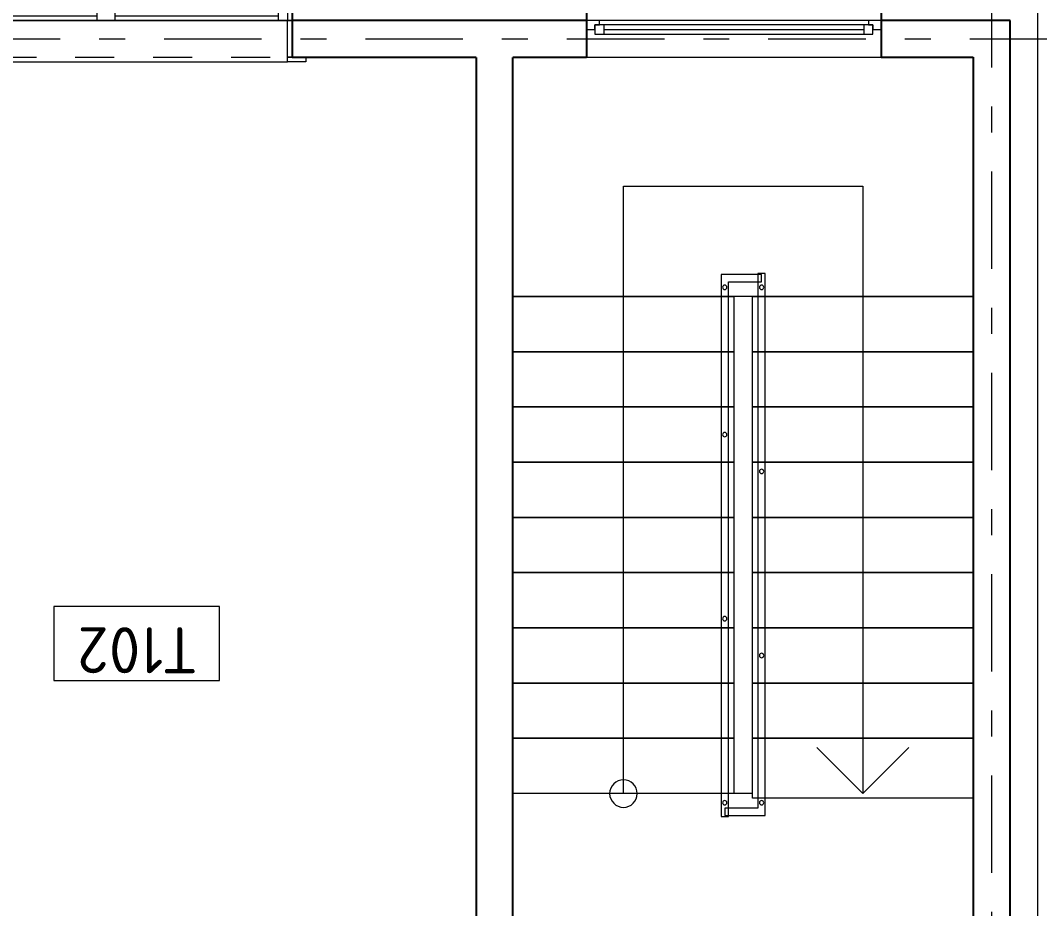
# Model space of a CAD drawing. Header units: millimetres. Extents: x 18162 to 3540582, y 72188 to 247925.
# Drawn here: x 985781 to 991316, y 93644 to 98469 of the extents above; entities that cross this region are included whole.
import ezdxf
from ezdxf.enums import TextEntityAlignment as Align

# ---------------------------------------------------------------- set-up
doc = ezdxf.new("R2010")
doc.units = ezdxf.units.MM
doc.header["$MEASUREMENT"] = 0
doc.set_wipeout_variables(frame=1)
for name, pattern in [('Dashed', [423.333333, 211.666667, -211.666667]), ('Double Dashed', [1093.611073, 529.166651, -211.666656, 141.111112, -211.666656]), ('Wipeout_Contour', [1000, 0, -1000])]:
    doc.linetypes.add(name, pattern=pattern)
for name, color, linetype in [('Archicad Window Markers', 7, 'Continuous'), ('Archicad Windows', 7, 'Continuous'), ('Archicad Zone Stamps', 7, 'Continuous'), ('Interior - Stair & Railing', 7, 'Continuous'), ('Model Unit - Zone A', 7, 'Continuous'), ('Structural - Bearing', 7, 'Continuous'), ('Structural - Grid', 7, 'Continuous'), ('Structural - Stair & Railing', 7, 'Continuous')]:
    doc.layers.add(name, color=color, linetype=linetype)
doc.styles.add('GENERATED_STYLE_2', font='')
doc.styles.add('GENERATED_STYLE_3', font='', dxfattribs={"width": 0.8})
doc.styles.get('GENERATED_STYLE_2').set_extended_font_data('ISOCPEUR MON')
doc.styles.get('GENERATED_STYLE_3').set_extended_font_data('ISOCPEUR MON')

# ---------------------------------------------------------------- blocks, each defined once
blk = doc.blocks.new('Техникийн өрөө_Т102_105_3', base_point=(986412.7, 95083.9))
at = {"layer": 'Archicad Zone Stamps', "color": 7, "linetype": 'Continuous', "lineweight": 5}
for p, q in [((986862.7, 95285.5), (985962.7, 95285.5)), ((985962.7, 95285.5), (985962.7, 94882.3)), ((986862.7, 94882.3), (986862.7, 95285.5)), ((985962.7, 94882.3), (986862.7, 94882.3))]:
    blk.add_line(p, q, dxfattribs=at)
at = {"layer": 'Archicad Zone Stamps', "color": 7, "lineweight": 5, "style": 'GENERATED_STYLE_2'}
for tag, p in [('DUMMY_861', (986075.9, 94922.6)), ('ROOM_NUMBER', (986412.7, 94922.6))]:
    blk.add_attdef(tag, text='', height=250, rotation=180, dxfattribs=at).set_placement(p, align=Align.TOP_CENTER)
blk = doc.blocks.new('Window Stamp 27_2')
at = {"layer": 'Archicad Window Markers', "color": 13, "linetype": 'Continuous', "lineweight": 13}
blk.add_line((-474.2, -933.9), (474.2, -933.9), dxfattribs=at)
at = {"layer": 'Archicad Window Markers', "color": 13, "linetype": 'Continuous', "lineweight": 13, "flags": 128}
blk.add_lwpolyline([(-474.2, -933.9), (474.2, -933.9), (474.2, -650), (-474.2, -650)], close=True, dxfattribs=at)
at = {"layer": 'Archicad Window Markers', "color": 13, "lineweight": 13, "style": 'GENERATED_STYLE_3'}
blk.add_attdef('AC_WIDO_ID', text='', height=220, dxfattribs=at).set_placement((-342.5, -977.8), align=Align.BOTTOM_LEFT)
blk = doc.blocks.new('Window 27[59]_3', base_point=(953182.2, 1723.2))
at = {"layer": 'Archicad Windows', "color": 7, "linetype": 'Continuous', "lineweight": 13}
for p, q in [((988855.7, 98718.9), (990455.7, 98718.9)), ((988855.7, 98718.9), (988855.7, 98668.9)), ((990455.7, 98718.9), (990455.7, 98668.9)), ((988855.7, 98668.9), (988855.7, 98618.9)), ((990455.7, 98668.9), (990455.7, 98618.9)), ((988855.7, 98618.9), (988855.7, 98468.9)), ((990455.7, 98618.9), (990455.7, 98468.9)), ((988925.7, 98468.9), (988855.7, 98468.9)), ((988855.7, 98468.9), (988855.7, 98418.9)), ((988855.7, 98468.9), (988855.7, 98418.9)), ((988925.7, 98443.9), (988925.7, 98468.9)), ((990385.7, 98468.9), (988925.7, 98468.9)), ((990455.7, 98468.9), (990385.7, 98468.9)), ((990385.7, 98468.9), (990385.7, 98443.9)), ((990455.7, 98468.9), (990455.7, 98418.9)), ((990455.7, 98468.9), (990455.7, 98418.9)), ((988855.7, 98418.9), (988900.7, 98418.9)), ((988855.7, 98418.9), (988855.7, 98268.9)), ((988900.7, 98418.9), (988900.7, 98443.9)), ((988900.7, 98443.9), (988925.7, 98443.9)), ((988950.7, 98443.9), (988900.7, 98443.9)), ((988900.7, 98443.9), (988900.7, 98393.9)), ((988950.7, 98393.9), (988950.7, 98443.9)), ((990360.7, 98443.9), (988950.7, 98443.9)), ((988950.7, 98418.9), (990360.7, 98418.9)), ((990410.7, 98443.9), (990360.7, 98443.9)), ((990360.7, 98443.9), (990360.7, 98393.9)), ((990385.7, 98443.9), (990410.7, 98443.9)), ((990410.7, 98443.9), (990410.7, 98418.9)), ((990410.7, 98393.9), (990410.7, 98443.9)), ((990410.7, 98418.9), (990455.7, 98418.9)), ((990455.7, 98418.9), (990455.7, 98268.9)), ((988900.7, 98393.9), (988950.7, 98393.9)), ((988950.7, 98393.9), (990360.7, 98393.9)), ((988950.7, 98393.9), (990360.7, 98393.9)), ((990360.7, 98393.9), (990410.7, 98393.9)), ((988855.7, 98268.9), (990455.7, 98268.9))]:
    blk.add_line(p, q, dxfattribs=at)
at = {"layer": 'Archicad Window Markers', "color": 13, "lineweight": 13}
ref = blk.add_blockref('Window Stamp 27_2', (989655.7, 98268.9), dxfattribs=dict(at, zscale=1000, rotation=180))
ref.add_attrib('AC_WIDO_ID', 'Ц-16-3', dxfattribs={"layer": 'Structural - Bearing', "color": 13, "lineweight": 13, "height": 220, "rotation": 180, "style": 'GENERATED_STYLE_3', "width": 0.8}).set_placement((989998.2, 99158.8), align=Align.BOTTOM_LEFT)
blk = doc.blocks.new('Window Stamp 27_3')
at = {"layer": 'Archicad Window Markers', "color": 13, "linetype": 'Continuous', "lineweight": 13}
blk.add_line((-456.7, -933.9), (456.7, -933.9), dxfattribs=at)
at = {"layer": 'Archicad Window Markers', "color": 13, "linetype": 'Continuous', "lineweight": 13, "flags": 128}
blk.add_lwpolyline([(-456.7, -933.9), (456.7, -933.9), (456.7, -650), (-456.7, -650)], close=True, dxfattribs=at)
at = {"layer": 'Archicad Window Markers', "color": 13, "lineweight": 13, "style": 'GENERATED_STYLE_3'}
blk.add_attdef('AC_WIDO_ID', text='', height=220, dxfattribs=at).set_placement((-324.9, -977.8), align=Align.BOTTOM_LEFT)
blk = doc.blocks.new('Window with Sidelight 27[60]_3', base_point=(953182.2, 1723.2))
at = {"layer": 'Archicad Windows', "color": 7, "linetype": 'Continuous', "lineweight": 13}
for p, q in [((985655.7, 98718.9), (987255.7, 98718.9)), ((985655.7, 98718.9), (985655.7, 98668.9)), ((987255.7, 98718.9), (987255.7, 98668.9)), ((985655.7, 98668.9), (985655.7, 98618.9)), ((987255.7, 98668.9), (987255.7, 98618.9)), ((985655.7, 98618.9), (985655.7, 98518.9)), ((987255.7, 98618.9), (987255.7, 98518.9)), ((985680.7, 98518.9), (985655.7, 98518.9)), ((985655.7, 98518.9), (985655.7, 98468.9)), ((985655.7, 98518.9), (985655.7, 98468.9)), ((985655.7, 98268.9), (985655.7, 98468.9)), ((985655.7, 98468.9), (985680.7, 98468.9)), ((985655.7, 98468.9), (985680.7, 98468.9)), ((985655.7, 98468.9), (985655.7, 98268.9)), ((985655.7, 98468.9), (985655.7, 98268.9)), ((985730.7, 98518.9), (985680.7, 98518.9)), ((985680.7, 98518.9), (985680.7, 98468.9)), ((985680.7, 98468.9), (985680.7, 98268.9)), ((985680.7, 98468.9), (985730.7, 98468.9)), ((985730.7, 98468.9), (985730.7, 98518.9)), ((986195.7, 98518.9), (985730.7, 98518.9)), ((985730.7, 98493.9), (986195.7, 98493.9)), ((985730.7, 98468.9), (986195.7, 98468.9)), ((986245.7, 98518.9), (986195.7, 98518.9)), ((986195.7, 98518.9), (986195.7, 98468.9)), ((986195.7, 98468.9), (986245.7, 98468.9)), ((986295.7, 98518.9), (986245.7, 98518.9)), ((986245.7, 98468.9), (986295.7, 98468.9)), ((986295.7, 98468.9), (986295.7, 98518.9)), ((987180.7, 98518.9), (986295.7, 98518.9)), ((986295.7, 98493.9), (987180.7, 98493.9)), ((986295.7, 98468.9), (987180.7, 98468.9)), ((987230.7, 98518.9), (987180.7, 98518.9)), ((987180.7, 98518.9), (987180.7, 98468.9)), ((987180.7, 98468.9), (987230.7, 98468.9)), ((987255.7, 98518.9), (987230.7, 98518.9)), ((987230.7, 98518.9), (987230.7, 98468.9)), ((987230.7, 98268.9), (987230.7, 98468.9)), ((987230.7, 98468.9), (987255.7, 98468.9)), ((987230.7, 98468.9), (987255.7, 98468.9)), ((987255.7, 98518.9), (987255.7, 98468.9)), ((987255.7, 98518.9), (987255.7, 98468.9)), ((987255.7, 98468.9), (987255.7, 98268.9)), ((987255.7, 98468.9), (987255.7, 98268.9)), ((987255.7, 98468.9), (987255.7, 98268.9)), ((985580.7, 98243.9), (985580.7, 98268.9)), ((985580.7, 98268.9), (985680.7, 98268.9)), ((985655.7, 98268.9), (985580.7, 98268.9)), ((985655.7, 98268.9), (985580.7, 98268.9)), ((985680.7, 98268.9), (985655.7, 98268.9)), ((985680.7, 98268.9), (985680.7, 98243.9)), ((987255.7, 98268.9), (987230.7, 98268.9)), ((987230.7, 98268.9), (987330.7, 98268.9)), ((987230.7, 98243.9), (987230.7, 98268.9)), ((987255.7, 98268.9), (987330.7, 98268.9)), ((987255.7, 98268.9), (987330.7, 98268.9)), ((987330.7, 98268.9), (987330.7, 98243.9)), ((985680.7, 98243.9), (985580.7, 98243.9)), ((985680.7, 98243.9), (987230.7, 98243.9)), ((987330.7, 98243.9), (987230.7, 98243.9))]:
    blk.add_line(p, q, dxfattribs=at)
at = {"layer": 'Archicad Windows', "color": 7, "linetype": 'Dashed', "lineweight": 13}
blk.add_line((985655.7, 98268.9), (987255.7, 98268.9), dxfattribs=at)
at = {"layer": 'Archicad Window Markers', "color": 13, "lineweight": 13}
ref = blk.add_blockref('Window Stamp 27_3', (986455.7, 98268.9), dxfattribs=dict(at, zscale=1000, rotation=180))
ref.add_attrib('AC_WIDO_ID', 'Ц-16-1', dxfattribs={"layer": 'Structural - Bearing', "color": 13, "lineweight": 13, "height": 220, "rotation": 180, "style": 'GENERATED_STYLE_3', "width": 0.8}).set_placement((986780.6, 99158.8), align=Align.BOTTOM_LEFT)
blk = doc.blocks.new('Standard grid marker[342]_3', base_point=(971344.5, 98368.9))
at = {"layer": 'Structural - Grid', "color": 13, "linetype": 'Double Dashed', "lineweight": 13}
blk.add_line((972344.5, 98368.9), (1006906.6, 98368.9), dxfattribs=at)
at = {"layer": 'Structural - Grid', "color": 13, "lineweight": 13, "style": 'GENERATED_STYLE_3'}
blk.add_attdef('AC_MarkerText_1', text='', height=250, rotation=180, dxfattribs=at).set_placement((1008206.6, 98243.9), align=Align.TOP_CENTER)
blk = doc.blocks.new('Standard grid marker[344]_3', base_point=(991055.7, 74247.3))
at = {"layer": 'Structural - Grid', "color": 13, "linetype": 'Double Dashed', "lineweight": 13}
blk.add_line((991055.7, 75247.3), (991055.7, 101908.7), dxfattribs=at)
at = {"layer": 'Structural - Grid', "color": 13, "lineweight": 13, "style": 'GENERATED_STYLE_3'}
blk.add_attdef('AC_MarkerText_1', text='', height=250, rotation=180, dxfattribs=at).set_placement((991055.7, 103083.7), align=Align.TOP_CENTER)

msp = doc.modelspace()

# ---------------------------------------------------------------- linework, layer by layer
at = {"layer": 'Interior - Stair & Railing', "color": 7, "linetype": 'Continuous', "lineweight": 13}
for p, q in [((989785.7, 94188.9), (989605.7, 94188.9)), ((989605.7, 94188.9), (989605.7, 94148.9)), ((989585.7, 94143.9), (989625.7, 94143.9)), ((989605.7, 94148.9), (989825.7, 94148.9))]:
    msp.add_line(p, q, dxfattribs=at)
at = {"layer": 'Interior - Stair & Railing', "color": 7, "linetype": 'Continuous', "lineweight": 13, "flags": 128}
msp.add_lwpolyline([(989617.7, 94218.9, 1), (989593.7, 94218.9, 1)], format="xyb", close=True, dxfattribs=at)
at = {"layer": 'Structural - Bearing', "color": 7, "linetype": 'Continuous', "lineweight": 13, "flags": 128}
for points in [[(991155.7, 80268.9), (991155.7, 98468.9), (990955.7, 98468.9), (990955.7, 94268.9), (988455.7, 94268.9), (988455.7, 98468.9), (984455.7, 98468.9), (984455.7, 80268.9)], [(991155.7, 80268.9), (1004155.7, 80268.9), (1004155.7, 98468.9), (991155.7, 98468.9)]]:
    msp.add_lwpolyline(points, close=True, dxfattribs=at)

# ---------------------------------------------------------------- block references
at = {"layer": 'Model Unit - Zone A', "color": 7, "linetype": 'Continuous', "lineweight": 5}
msp.add_blockref('Техникийн өрөө_Т102_105_3', (986412.7, 95083.9), dxfattribs=at).add_auto_attribs({'ROOM_NUMBER': 'Т102'})

# ---------------------------------------------------------------- next in the draw order: wipeouts: each hides what was drawn before it
at = {"color": 254, "linetype": 'Wipeout_Contour', "lineweight": 0, "ltscale": 2988284.43629646}
msp.add_wipeout([(991155.7, 98468.9), (991305.7, 98618.9), (991155.7, 98618.9)], dxfattribs=at).dxf.layer = 'Structural - Bearing'
at = {"color": 254, "linetype": 'Wipeout_Contour', "lineweight": 0, "ltscale": 3974208.995727701}
msp.add_wipeout([(988455.7, 94268.9), (989655.7, 94268.9), (989655.7, 94568.9), (988455.7, 94568.9)], dxfattribs=at).dxf.layer = 'Structural - Stair & Railing'

# ---------------------------------------------------------------- next in the draw order: linework, layer by layer
at = {"layer": 'Interior - Stair & Railing', "color": 7, "linetype": 'Continuous', "lineweight": 13}
for p, q in [((989585.7, 94279.4), (989585.7, 94143.9)), ((989625.7, 94143.9), (989625.7, 94279.4))]:
    msp.add_line(p, q, dxfattribs=at)
at = {"layer": 'Structural - Stair & Railing', "color": 7, "linetype": 'Continuous', "lineweight": 13}
for p, q in [((988455.7, 94268.9), (988455.7, 94568.9)), ((988455.7, 94568.9), (989655.7, 94568.9)), ((989655.7, 94568.9), (989655.7, 94268.9)), ((989655.7, 94268.9), (988455.7, 94268.9))]:
    msp.add_line(p, q, dxfattribs=at)
for start, end in [(90, 270), (270, 90)]:
    msp.add_arc((989055.7, 94268.9), 75, start, end, dxfattribs=at)

# ---------------------------------------------------------------- next in the draw order: wipeouts: each hides what was drawn before it
at = {"color": 254, "linetype": 'Wipeout_Contour', "lineweight": 0, "ltscale": 3983531.123855623}
msp.add_wipeout([(991305.7, 98618.9), (991305.7, 91469), (991355.7, 91469), (991355.7, 98618.9)], dxfattribs=at).dxf.layer = 'Structural - Bearing'

# ---------------------------------------------------------------- next in the draw order: wipeouts: each hides what was drawn before it
at = {"color": 254, "linetype": 'Wipeout_Contour', "lineweight": 0, "ltscale": 3974323.213236301}
msp.add_wipeout([(988455.7, 94568.9), (989655.7, 94568.9), (989655.7, 94868.9), (988455.7, 94868.9)], dxfattribs=at).dxf.layer = 'Structural - Stair & Railing'

# ---------------------------------------------------------------- next in the draw order: linework, layer by layer
at = {"layer": 'Structural - Stair & Railing', "color": 7, "linetype": 'Continuous', "lineweight": 13}
for p, q in [((988455.7, 94568.9), (988455.7, 94868.9)), ((988455.7, 94868.9), (989655.7, 94868.9)), ((989655.7, 94868.9), (989655.7, 94568.9)), ((989655.7, 94568.9), (988455.7, 94568.9)), ((989055.7, 94268.9), (989055.7, 94568.9))]:
    msp.add_line(p, q, dxfattribs=at)

# ---------------------------------------------------------------- next in the draw order: wipeouts: each hides what was drawn before it
at = {"color": 254, "linetype": 'Wipeout_Contour', "lineweight": 0, "ltscale": 3974437.789778046}
msp.add_wipeout([(988455.7, 94868.9), (989655.7, 94868.9), (989655.7, 95168.9), (988455.7, 95168.9)], dxfattribs=at).dxf.layer = 'Structural - Stair & Railing'

# ---------------------------------------------------------------- next in the draw order: linework, layer by layer
at = {"layer": 'Structural - Stair & Railing', "color": 7, "linetype": 'Continuous', "lineweight": 13}
for p, q in [((988455.7, 94868.9), (988455.7, 95168.9)), ((988455.7, 95168.9), (989655.7, 95168.9)), ((989655.7, 95168.9), (989655.7, 94868.9)), ((989655.7, 94868.9), (988455.7, 94868.9))]:
    msp.add_line(p, q, dxfattribs=at)

# ---------------------------------------------------------------- next in the draw order: wipeouts: each hides what was drawn before it
at = {"color": 254, "linetype": 'Wipeout_Contour', "lineweight": 0, "ltscale": 3974552.725321885}
msp.add_wipeout([(988455.7, 95168.9), (989655.7, 95168.9), (989655.7, 95468.9), (988455.7, 95468.9)], dxfattribs=at).dxf.layer = 'Structural - Stair & Railing'

# ---------------------------------------------------------------- next in the draw order: linework, layer by layer
at = {"layer": 'Interior - Stair & Railing', "color": 7, "linetype": 'Continuous', "lineweight": 13, "flags": 128}
msp.add_lwpolyline([(989617.7, 95218.9, 1), (989593.7, 95218.9, 1)], format="xyb", close=True, dxfattribs=at)
at = {"layer": 'Structural - Stair & Railing', "color": 7, "linetype": 'Continuous', "lineweight": 13}
for p, q in [((988455.7, 95168.9), (988455.7, 95468.9)), ((988455.7, 95468.9), (989655.7, 95468.9)), ((989655.7, 95468.9), (989655.7, 95168.9)), ((989655.7, 95168.9), (988455.7, 95168.9))]:
    msp.add_line(p, q, dxfattribs=at)

# ---------------------------------------------------------------- next in the draw order: wipeouts: each hides what was drawn before it
at = {"color": 254, "linetype": 'Wipeout_Contour', "lineweight": 0, "ltscale": 3974668.019836674}
msp.add_wipeout([(988455.7, 95468.9), (989655.7, 95468.9), (989655.7, 95768.9), (988455.7, 95768.9)], dxfattribs=at).dxf.layer = 'Structural - Stair & Railing'

# ---------------------------------------------------------------- next in the draw order: linework, layer by layer
at = {"layer": 'Structural - Stair & Railing', "color": 7, "linetype": 'Continuous', "lineweight": 13}
for p, q in [((988455.7, 95468.9), (988455.7, 95768.9)), ((988455.7, 95768.9), (989655.7, 95768.9)), ((989655.7, 95768.9), (989655.7, 95468.9)), ((989655.7, 95468.9), (988455.7, 95468.9))]:
    msp.add_line(p, q, dxfattribs=at)

# ---------------------------------------------------------------- next in the draw order: wipeouts: each hides what was drawn before it
at = {"color": 254, "linetype": 'Wipeout_Contour', "lineweight": 0, "ltscale": 3974783.673291175}
msp.add_wipeout([(988455.7, 95768.9), (989655.7, 95768.9), (989655.7, 96068.9), (988455.7, 96068.9)], dxfattribs=at).dxf.layer = 'Structural - Stair & Railing'

# ---------------------------------------------------------------- next in the draw order: linework, layer by layer
at = {"layer": 'Structural - Stair & Railing', "color": 7, "linetype": 'Continuous', "lineweight": 13}
for p, q in [((988455.7, 95768.9), (988455.7, 96068.9)), ((988455.7, 96068.9), (989655.7, 96068.9)), ((989655.7, 96068.9), (989655.7, 95768.9)), ((989655.7, 95768.9), (988455.7, 95768.9))]:
    msp.add_line(p, q, dxfattribs=at)

# ---------------------------------------------------------------- next in the draw order: wipeouts: each hides what was drawn before it
at = {"color": 254, "linetype": 'Wipeout_Contour', "lineweight": 0, "ltscale": 3974899.685654058}
msp.add_wipeout([(988455.7, 96068.9), (989655.7, 96068.9), (989655.7, 96368.9), (988455.7, 96368.9)], dxfattribs=at).dxf.layer = 'Structural - Stair & Railing'

# ---------------------------------------------------------------- next in the draw order: linework, layer by layer
at = {"layer": 'Interior - Stair & Railing', "color": 7, "linetype": 'Continuous', "lineweight": 13, "flags": 128}
msp.add_lwpolyline([(989617.7, 96218.9, 1), (989593.7, 96218.9, 1)], format="xyb", close=True, dxfattribs=at)
at = {"layer": 'Structural - Stair & Railing', "color": 7, "linetype": 'Continuous', "lineweight": 13}
for p, q in [((988455.7, 96068.9), (988455.7, 96368.9)), ((988455.7, 96368.9), (989655.7, 96368.9)), ((989655.7, 96368.9), (989655.7, 96068.9)), ((989655.7, 96068.9), (988455.7, 96068.9))]:
    msp.add_line(p, q, dxfattribs=at)

# ---------------------------------------------------------------- next in the draw order: wipeouts: each hides what was drawn before it
at = {"color": 254, "linetype": 'Wipeout_Contour', "lineweight": 0, "ltscale": 3975016.056893898}
msp.add_wipeout([(989655.7, 96668.9), (988455.7, 96668.9), (988455.7, 96368.9), (989655.7, 96368.9)], dxfattribs=at).dxf.layer = 'Structural - Stair & Railing'

# ---------------------------------------------------------------- next in the draw order: linework, layer by layer
at = {"layer": 'Structural - Stair & Railing', "color": 7, "linetype": 'Continuous', "lineweight": 13}
for p, q in [((988455.7, 96368.9), (988455.7, 96668.9)), ((988455.7, 96668.9), (989655.7, 96668.9)), ((989655.7, 96668.9), (989655.7, 96368.9)), ((989655.7, 96368.9), (988455.7, 96368.9))]:
    msp.add_line(p, q, dxfattribs=at)

# ---------------------------------------------------------------- next in the draw order: wipeouts: each hides what was drawn before it
at = {"color": 254, "linetype": 'Wipeout_Contour', "lineweight": 0, "ltscale": 3975132.786979175}
msp.add_wipeout([(989655.7, 96968.9), (988455.7, 96968.9), (988455.7, 96668.9), (989655.7, 96668.9)], dxfattribs=at).dxf.layer = 'Structural - Stair & Railing'

# ---------------------------------------------------------------- next in the draw order: linework, layer by layer
at = {"layer": 'Structural - Stair & Railing', "color": 7, "linetype": 'Continuous', "lineweight": 13}
for p, q in [((988455.7, 96668.9), (988455.7, 96968.9)), ((988455.7, 96968.9), (989655.7, 96968.9)), ((989655.7, 96968.9), (989655.7, 96668.9)), ((989655.7, 96668.9), (988455.7, 96668.9))]:
    msp.add_line(p, q, dxfattribs=at)

# ---------------------------------------------------------------- next in the draw order: wipeouts: each hides what was drawn before it
at = {"color": 254, "linetype": 'Wipeout_Contour', "lineweight": 0, "ltscale": 5966923.397827831}
msp.add_wipeout([(988455.7, 96968.9), (989655.7, 96968.9), (989755.7, 96968.9), (990955.7, 96968.9), (990955.7, 98268.9), (988455.7, 98268.9)], dxfattribs=at).dxf.layer = 'Structural - Stair & Railing'

# ---------------------------------------------------------------- next in the draw order: linework, layer by layer
at = {"layer": 'Interior - Stair & Railing', "color": 7, "linetype": 'Continuous', "lineweight": 13}
for p, q in [((989805.7, 97088.9), (989585.7, 97088.9)), ((989585.7, 97088.9), (989585.7, 96958.3)), ((989825.7, 97093.9), (989785.7, 97093.9)), ((989805.7, 97048.9), (989805.7, 97088.9)), ((989625.7, 96958.3), (989625.7, 97048.9)), ((989625.7, 97048.9), (989805.7, 97048.9)), ((989585.7, 96958.3), (989585.7, 94279.4)), ((989625.7, 94279.4), (989625.7, 96958.3))]:
    msp.add_line(p, q, dxfattribs=at)
at = {"layer": 'Interior - Stair & Railing', "color": 7, "linetype": 'Continuous', "lineweight": 13, "flags": 128}
for points in [[(989617.7, 97018.9, 1), (989593.7, 97018.9, 1)], [(989793.7, 97018.9, 1), (989817.7, 97018.9, 1)]]:
    msp.add_lwpolyline(points, format="xyb", close=True, dxfattribs=at)
at = {"layer": 'Structural - Stair & Railing', "color": 7, "linetype": 'Continuous', "lineweight": 13}
for p, q in [((988455.7, 96968.9), (988455.7, 98268.9)), ((988455.7, 98268.9), (990955.7, 98268.9)), ((990955.7, 98268.9), (990955.7, 96968.9)), ((989055.7, 96968.9), (989055.7, 97568.9)), ((989055.7, 97568.9), (990355.7, 97568.9)), ((989655.7, 96968.9), (988455.7, 96968.9)), ((989055.7, 94568.9), (989055.7, 96968.9)), ((989755.7, 96968.9), (989655.7, 96968.9)), ((990955.7, 96968.9), (989755.7, 96968.9))]:
    msp.add_line(p, q, dxfattribs=at)

# ---------------------------------------------------------------- next in the draw order: wipeouts: each hides what was drawn before it
at = {"color": 254, "linetype": 'Wipeout_Contour', "lineweight": 0, "ltscale": 2987687.696153631}
msp.add_wipeout([(990955.7, 98268.9), (991155.7, 98468.9), (990955.7, 98468.9)], dxfattribs=at).dxf.layer = 'Structural - Bearing'
at = {"color": 254, "linetype": 'Wipeout_Contour', "lineweight": 0, "ltscale": 3971894.984437837}
msp.add_wipeout([(988455.7, 92968.9), (988455.7, 98268.9), (988255.7, 98268.9), (988255.7, 92968.9)], dxfattribs=at).dxf.layer = 'Structural - Bearing'
at = {"color": 254, "linetype": 'Wipeout_Contour', "lineweight": 0, "ltscale": 3980308.082286472}
msp.add_wipeout([(989755.7, 96668.9), (990955.7, 96668.9), (990955.7, 96968.9), (989755.7, 96968.9)], dxfattribs=at).dxf.layer = 'Structural - Stair & Railing'

# ---------------------------------------------------------------- next in the draw order: linework, layer by layer
at = {"layer": 'Interior - Stair & Railing', "color": 7, "linetype": 'Continuous', "lineweight": 13}
for p, q in [((989785.7, 97093.9), (989785.7, 96958.3)), ((989825.7, 96958.3), (989825.7, 97093.9))]:
    msp.add_line(p, q, dxfattribs=at)
at = {"layer": 'Structural - Bearing', "color": 7, "linetype": 'Continuous', "lineweight": 25, "flags": 128}
for points in [[(988255.7, 98268.9), (988255.7, 92968.9)], [(988455.7, 92968.9), (988455.7, 98268.9)]]:
    msp.add_lwpolyline(points, dxfattribs=at)
at = {"layer": 'Structural - Stair & Railing', "color": 7, "linetype": 'Continuous', "lineweight": 13}
for p, q in [((990355.7, 97568.9), (990355.7, 96968.9)), ((989755.7, 96668.9), (989755.7, 96968.9)), ((989755.7, 96968.9), (990955.7, 96968.9)), ((990955.7, 96968.9), (990955.7, 96668.9)), ((990955.7, 96668.9), (989755.7, 96668.9))]:
    msp.add_line(p, q, dxfattribs=at)

# ---------------------------------------------------------------- next in the draw order: wipeouts: each hides what was drawn before it
at = {"color": 254, "linetype": 'Wipeout_Contour', "lineweight": 0, "ltscale": 3983103.274304962}
msp.add_wipeout([(991305.7, 98468.9), (991155.7, 98468.9), (991155.7, 91469), (991305.7, 91469)], dxfattribs=at).dxf.layer = 'Structural - Bearing'

# ---------------------------------------------------------------- next in the draw order: wipeouts: each hides what was drawn before it
at = {"color": 254, "linetype": 'Wipeout_Contour', "lineweight": 0, "ltscale": 2988417.767260237}
msp.add_wipeout([(991155.7, 98468.9), (991305.7, 98468.9), (991305.7, 98618.9)], dxfattribs=at).dxf.layer = 'Structural - Bearing'
at = {"color": 254, "linetype": 'Wipeout_Contour', "lineweight": 0, "ltscale": 3971761.246172937}
msp.add_wipeout([(988855.7, 98468.9), (987255.7, 98468.9), (987255.7, 98268.9), (988855.7, 98268.9)], dxfattribs=at).dxf.layer = 'Structural - Bearing'
at = {"color": 254, "linetype": 'Wipeout_Contour', "lineweight": 0, "ltscale": 3980191.503981096}
msp.add_wipeout([(989755.7, 96368.9), (990955.7, 96368.9), (990955.7, 96668.9), (989755.7, 96668.9)], dxfattribs=at).dxf.layer = 'Structural - Stair & Railing'

# ---------------------------------------------------------------- next in the draw order: linework, layer by layer
at = {"layer": 'Structural - Bearing', "color": 7, "linetype": 'Continuous', "lineweight": 25}
for p, q in [((988855.7, 98618.9), (988855.7, 98468.9)), ((987255.7, 98518.9), (987255.7, 98468.9)), ((988855.7, 98468.9), (987255.7, 98468.9)), ((987255.7, 98468.9), (987255.7, 98268.9)), ((988855.7, 98468.9), (988855.7, 98418.9)), ((988855.7, 98418.9), (988855.7, 98268.9)), ((987255.7, 98268.9), (987330.7, 98268.9))]:
    msp.add_line(p, q, dxfattribs=at)
at = {"layer": 'Structural - Bearing', "color": 7, "linetype": 'Continuous', "lineweight": 13}
for p, q in [((991305.7, 98468.9), (991305.7, 98618.9)), ((991305.7, 91469), (991305.7, 98468.9))]:
    msp.add_line(p, q, dxfattribs=at)
at = {"layer": 'Structural - Bearing', "color": 7, "linetype": 'Continuous', "lineweight": 25, "flags": 128}
for points in [[(987255.7, 98268.9), (988255.7, 98268.9)], [(988455.7, 98268.9), (988855.7, 98268.9)]]:
    msp.add_lwpolyline(points, dxfattribs=at)
at = {"layer": 'Structural - Stair & Railing', "color": 7, "linetype": 'Continuous', "lineweight": 13}
for p, q in [((989755.7, 96368.9), (989755.7, 96668.9)), ((989755.7, 96668.9), (990955.7, 96668.9)), ((990955.7, 96668.9), (990955.7, 96368.9)), ((990955.7, 96368.9), (989755.7, 96368.9))]:
    msp.add_line(p, q, dxfattribs=at)

# ---------------------------------------------------------------- next in the draw order: block references
at = {"layer": 'Archicad Windows', "color": 7, "linetype": 'Continuous', "lineweight": 13}
msp.add_blockref('Window with Sidelight 27[60]_3', (953182.2, 1723.2), dxfattribs=at)

# ---------------------------------------------------------------- next in the draw order: wipeouts: each hides what was drawn before it
at = {"color": 254, "linetype": 'Wipeout_Contour', "lineweight": 0, "ltscale": 3980075.28406342}
msp.add_wipeout([(989755.7, 96068.9), (990955.7, 96068.9), (990955.7, 96368.9), (989755.7, 96368.9)], dxfattribs=at).dxf.layer = 'Structural - Stair & Railing'

# ---------------------------------------------------------------- next in the draw order: linework, layer by layer
at = {"layer": 'Structural - Stair & Railing', "color": 7, "linetype": 'Continuous', "lineweight": 13}
for p, q in [((989755.7, 96068.9), (989755.7, 96368.9)), ((989755.7, 96368.9), (990955.7, 96368.9)), ((990955.7, 96368.9), (990955.7, 96068.9)), ((990955.7, 96068.9), (989755.7, 96068.9))]:
    msp.add_line(p, q, dxfattribs=at)

# ---------------------------------------------------------------- next in the draw order: wipeouts: each hides what was drawn before it
at = {"color": 254, "linetype": 'Wipeout_Contour', "lineweight": 0, "ltscale": 3979959.422564843}
msp.add_wipeout([(989755.7, 95768.9), (990955.7, 95768.9), (990955.7, 96068.9), (989755.7, 96068.9)], dxfattribs=at).dxf.layer = 'Structural - Stair & Railing'

# ---------------------------------------------------------------- next in the draw order: linework, layer by layer
at = {"layer": 'Interior - Stair & Railing', "color": 7, "linetype": 'Continuous', "lineweight": 13, "flags": 128}
msp.add_lwpolyline([(989793.7, 96018.9, 1), (989817.7, 96018.9, 1)], format="xyb", close=True, dxfattribs=at)
at = {"layer": 'Structural - Stair & Railing', "color": 7, "linetype": 'Continuous', "lineweight": 13}
for p, q in [((989755.7, 95768.9), (989755.7, 96068.9)), ((989755.7, 96068.9), (990955.7, 96068.9)), ((990955.7, 96068.9), (990955.7, 95768.9)), ((990955.7, 95768.9), (989755.7, 95768.9))]:
    msp.add_line(p, q, dxfattribs=at)

# ---------------------------------------------------------------- next in the draw order: wipeouts: each hides what was drawn before it
at = {"color": 254, "linetype": 'Wipeout_Contour', "lineweight": 0, "ltscale": 3979843.919516665}
msp.add_wipeout([(989755.7, 95468.9), (990955.7, 95468.9), (990955.7, 95768.9), (989755.7, 95768.9)], dxfattribs=at).dxf.layer = 'Structural - Stair & Railing'

# ---------------------------------------------------------------- next in the draw order: linework, layer by layer
at = {"layer": 'Structural - Stair & Railing', "color": 7, "linetype": 'Continuous', "lineweight": 13}
for p, q in [((989755.7, 95468.9), (989755.7, 95768.9)), ((989755.7, 95768.9), (990955.7, 95768.9)), ((990955.7, 95768.9), (990955.7, 95468.9)), ((990955.7, 95468.9), (989755.7, 95468.9))]:
    msp.add_line(p, q, dxfattribs=at)

# ---------------------------------------------------------------- next in the draw order: wipeouts: each hides what was drawn before it
at = {"color": 254, "linetype": 'Wipeout_Contour', "lineweight": 0, "ltscale": 3979728.774950098}
msp.add_wipeout([(989755.7, 95168.9), (990955.7, 95168.9), (990955.7, 95468.9), (989755.7, 95468.9)], dxfattribs=at).dxf.layer = 'Structural - Stair & Railing'

# ---------------------------------------------------------------- next in the draw order: linework, layer by layer
at = {"layer": 'Structural - Stair & Railing', "color": 7, "linetype": 'Continuous', "lineweight": 13}
for p, q in [((989755.7, 95168.9), (989755.7, 95468.9)), ((989755.7, 95468.9), (990955.7, 95468.9)), ((990955.7, 95468.9), (990955.7, 95168.9)), ((990955.7, 95168.9), (989755.7, 95168.9))]:
    msp.add_line(p, q, dxfattribs=at)

# ---------------------------------------------------------------- next in the draw order: wipeouts: each hides what was drawn before it
at = {"color": 254, "linetype": 'Wipeout_Contour', "lineweight": 0, "ltscale": 3979613.988896256}
msp.add_wipeout([(989755.7, 94868.9), (990955.7, 94868.9), (990955.7, 95168.9), (989755.7, 95168.9)], dxfattribs=at).dxf.layer = 'Structural - Stair & Railing'

# ---------------------------------------------------------------- next in the draw order: linework, layer by layer
at = {"layer": 'Interior - Stair & Railing', "color": 7, "linetype": 'Continuous', "lineweight": 13, "flags": 128}
msp.add_lwpolyline([(989793.7, 95018.9, 1), (989817.7, 95018.9, 1)], format="xyb", close=True, dxfattribs=at)
at = {"layer": 'Structural - Stair & Railing', "color": 7, "linetype": 'Continuous', "lineweight": 13}
for p, q in [((989755.7, 94868.9), (989755.7, 95168.9)), ((989755.7, 95168.9), (990955.7, 95168.9)), ((990955.7, 95168.9), (990955.7, 94868.9)), ((990955.7, 94868.9), (989755.7, 94868.9))]:
    msp.add_line(p, q, dxfattribs=at)

# ---------------------------------------------------------------- next in the draw order: wipeouts: each hides what was drawn before it
at = {"color": 254, "linetype": 'Wipeout_Contour', "lineweight": 0, "ltscale": 3979499.561386165}
msp.add_wipeout([(990955.7, 94568.9), (990955.7, 94868.9), (989755.7, 94868.9), (989755.7, 94568.9)], dxfattribs=at).dxf.layer = 'Structural - Stair & Railing'

# ---------------------------------------------------------------- next in the draw order: linework, layer by layer
at = {"layer": 'Structural - Stair & Railing', "color": 7, "linetype": 'Continuous', "lineweight": 13}
for p, q in [((989755.7, 94568.9), (989755.7, 94868.9)), ((989755.7, 94868.9), (990955.7, 94868.9)), ((990955.7, 94868.9), (990955.7, 94568.9)), ((990955.7, 94568.9), (989755.7, 94568.9))]:
    msp.add_line(p, q, dxfattribs=at)

# ---------------------------------------------------------------- next in the draw order: wipeouts: each hides what was drawn before it
at = {"color": 254, "linetype": 'Wipeout_Contour', "lineweight": 0, "ltscale": 5969044.948886893}
msp.add_wipeout([(989755.7, 94568.9), (989755.7, 94268.9), (989755.7, 94243.9), (990955.7, 94243.9), (990955.7, 94268.9), (990955.7, 94568.9)], dxfattribs=at).dxf.layer = 'Structural - Stair & Railing'

# ---------------------------------------------------------------- next in the draw order: linework, layer by layer
at = {"layer": 'Interior - Stair & Railing', "color": 7, "linetype": 'Continuous', "lineweight": 13}
for p, q in [((989785.7, 96958.3), (989785.7, 94279.4)), ((989825.7, 94279.4), (989825.7, 96958.3)), ((989785.7, 94279.4), (989785.7, 94188.9)), ((989825.7, 94148.9), (989825.7, 94279.4))]:
    msp.add_line(p, q, dxfattribs=at)
at = {"layer": 'Interior - Stair & Railing', "color": 7, "linetype": 'Continuous', "lineweight": 13, "flags": 128}
msp.add_lwpolyline([(989793.7, 94218.9, 1), (989817.7, 94218.9, 1)], format="xyb", close=True, dxfattribs=at)
at = {"layer": 'Structural - Stair & Railing', "color": 7, "linetype": 'Continuous', "lineweight": 13}
for p, q in [((990355.7, 96968.9), (990355.7, 94568.9)), ((989755.7, 94568.9), (990955.7, 94568.9)), ((989755.7, 94268.9), (989755.7, 94568.9)), ((990355.7, 94568.9), (990355.7, 94268.9)), ((990955.7, 94568.9), (990955.7, 94268.9)), ((990105.7, 94518.9), (990355.7, 94268.9)), ((990355.7, 94268.9), (990605.7, 94518.9)), ((989755.7, 94243.9), (989755.7, 94268.9)), ((990955.7, 94268.9), (990955.7, 94243.9)), ((990955.7, 94243.9), (989755.7, 94243.9))]:
    msp.add_line(p, q, dxfattribs=at)

# ---------------------------------------------------------------- next in the draw order: wipeouts: each hides what was drawn before it
at = {"color": 254, "linetype": 'Wipeout_Contour', "lineweight": 0, "ltscale": 3982366.961515938}
msp.add_wipeout([(990955.7, 98268.9), (990955.7, 91469), (991155.7, 91469), (991155.7, 98268.9)], dxfattribs=at).dxf.layer = 'Structural - Bearing'

# ---------------------------------------------------------------- next in the draw order: wipeouts: each hides what was drawn before it
at = {"color": 254, "linetype": 'Wipeout_Contour', "lineweight": 0, "ltscale": 2987865.870039962}
msp.add_wipeout([(990955.7, 98268.9), (991155.7, 98268.9), (991155.7, 98468.9)], dxfattribs=at).dxf.layer = 'Structural - Bearing'

# ---------------------------------------------------------------- next in the draw order: linework, layer by layer
at = {"layer": 'Structural - Bearing', "color": 7, "linetype": 'Continuous', "lineweight": 25}
for p, q in [((991155.7, 98468.9), (990955.7, 98468.9)), ((991155.7, 98268.9), (991155.7, 98468.9)), ((991155.7, 91469), (991155.7, 98268.9))]:
    msp.add_line(p, q, dxfattribs=at)
at = {"layer": 'Structural - Bearing', "color": 7, "linetype": 'Continuous', "lineweight": 25, "flags": 128}
msp.add_lwpolyline([(990955.7, 98268.9), (990955.7, 92968.9)], dxfattribs=at)

# ---------------------------------------------------------------- next in the draw order: wipeouts: each hides what was drawn before it
at = {"color": 254, "linetype": 'Wipeout_Contour', "lineweight": 0, "ltscale": 3982309.228059351}
msp.add_wipeout([(990955.7, 98468.9), (990455.7, 98468.9), (990455.7, 98268.9), (990955.7, 98268.9)], dxfattribs=at).dxf.layer = 'Structural - Bearing'

# ---------------------------------------------------------------- next in the draw order: linework, layer by layer
at = {"layer": 'Structural - Bearing', "color": 7, "linetype": 'Continuous', "lineweight": 25}
for p, q in [((990455.7, 98618.9), (990455.7, 98468.9)), ((990955.7, 98468.9), (990455.7, 98468.9)), ((990455.7, 98468.9), (990455.7, 98418.9)), ((991155.7, 98468.9), (990955.7, 98468.9)), ((990455.7, 98418.9), (990455.7, 98268.9))]:
    msp.add_line(p, q, dxfattribs=at)
at = {"layer": 'Structural - Bearing', "color": 7, "linetype": 'Continuous', "lineweight": 25, "flags": 128}
msp.add_lwpolyline([(990455.7, 98268.9), (990955.7, 98268.9)], dxfattribs=at)

# ---------------------------------------------------------------- next in the draw order: block references
at = {"layer": 'Archicad Windows', "color": 7, "linetype": 'Continuous', "lineweight": 13}
msp.add_blockref('Window 27[59]_3', (953182.2, 1723.2), dxfattribs=at)
at = {"layer": 'Structural - Grid', "color": 13, "linetype": 'Continuous', "lineweight": 13}
for name, p in [('Standard grid marker[344]_3', (991055.7, 74247.3)), ('Standard grid marker[342]_3', (971344.5, 98368.9))]:
    msp.add_blockref(name, p, dxfattribs=at)

doc.saveas('drawing.dxf')
